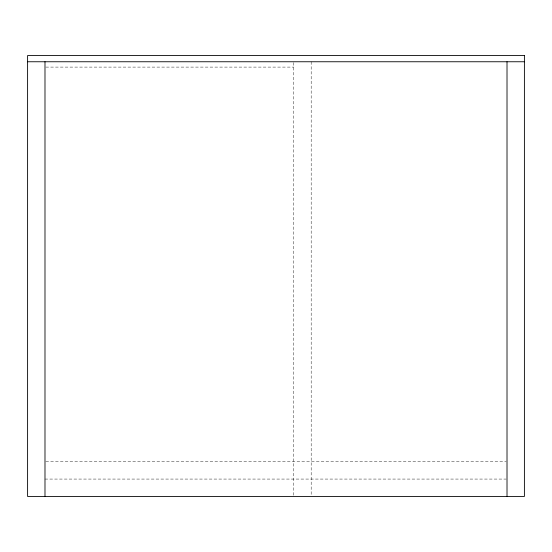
<?xml version="1.0" encoding="UTF-8"?>
<svg xmlns="http://www.w3.org/2000/svg" width="552" height="552" viewBox="0 0 552 552"><rect width="100%" height="100%" fill="white"/><g stroke="black" fill="none" stroke-linecap="round" stroke-linejoin="round"><path stroke-width="0.41" stroke-dasharray="2.76 2.07" d="M45.85 67.096L293.795 67.096M45.85 461.679L506.149 461.679M44.988 479.067L506.149 479.067M311.183 61.755L311.183 495.592M293.795 62.617L293.795 495.592"/><path stroke-width="0.83" d="M27.6 61.755L524.4 61.755M507.012 61.755L507.012 496.455M44.988 61.755L44.988 496.455M524.4 55.545L27.6 55.545L27.6 496.455L524.4 496.455L524.4 55.545"/></g></svg>
